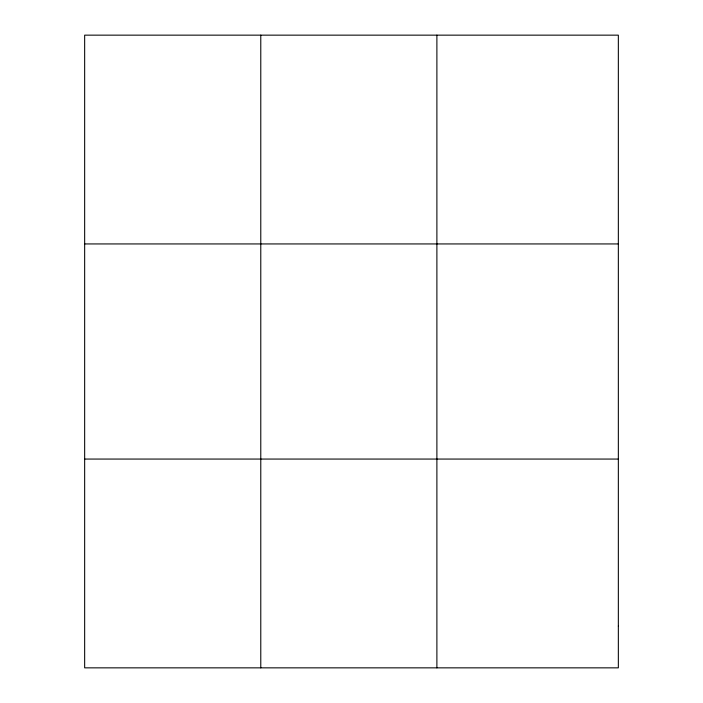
<?xml version="1.0" encoding="UTF-8"?>
<svg xmlns="http://www.w3.org/2000/svg" width="703" height="703" viewBox="0 0 703 703"><rect width="100%" height="100%" fill="white"/><g stroke="black" fill="none" stroke-linecap="round" stroke-linejoin="round"><path stroke-width="1.05" d="M260.778 35.15L260.778 667.85M436.888 35.15L436.888 667.85M84.659 243.941L618.341 243.941M84.659 459.059L618.341 459.059M618.341 626.092L618.341 667.85L84.659 667.85L84.659 35.15L618.341 35.15L618.341 626.092"/></g></svg>
